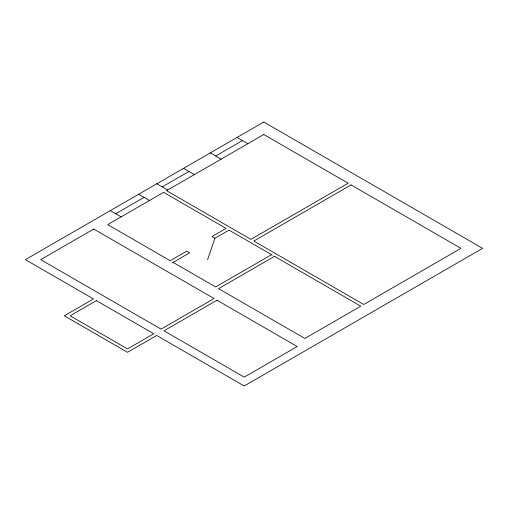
<?xml version="1.0" encoding="UTF-8"?>
<svg xmlns="http://www.w3.org/2000/svg" width="508" height="508" viewBox="0 0 508 508"><rect width="100%" height="100%" fill="white"/><g stroke="black" fill="none" stroke-linecap="round" stroke-linejoin="round"><path stroke-width="0.76" d="M207.607 259.69L214.884 238.265L229.019 230.105L272.294 255.086M115.767 213.722L144.075 197.377M162.217 186.906L188.963 171.463M215.709 156.026L242.449 140.583M172.066 262.985L189.649 252.832L186.728 251.149L170.18 260.706L107.696 224.625L163.62 192.341L226.098 228.416L211.969 236.576L214.884 238.265M271.564 254.667L215.646 286.95L173.101 262.388M237.039 137.458L247.86 143.707M210.299 152.902L221.12 159.144M183.553 168.339L194.374 174.587M156.807 183.782L167.627 190.03M138.665 194.259L149.485 200.501M110.357 210.604L121.171 216.846M263.785 122.022L25.4 259.651L93.478 298.952L64.3 315.798L127.514 352.292L156.686 335.451L244.215 385.978L482.6 248.349L263.785 122.022M93.72 229.051L40.716 259.651L161.068 329.133L214.065 298.533L93.72 229.051M263.785 134.512L166.535 190.659L250.901 239.37L348.151 183.217L263.785 134.512M96.393 300.634L70.136 315.798L127.514 348.926L153.772 333.762L96.393 300.634M351.066 184.906L253.816 241.052L363.709 304.495L460.959 248.349L351.066 184.906M274.485 256.349L218.567 288.633L304.876 338.468L360.794 306.184L274.485 256.349M216.986 300.215L163.982 330.816L244.215 377.139L297.218 346.539L216.986 300.215"/></g></svg>
